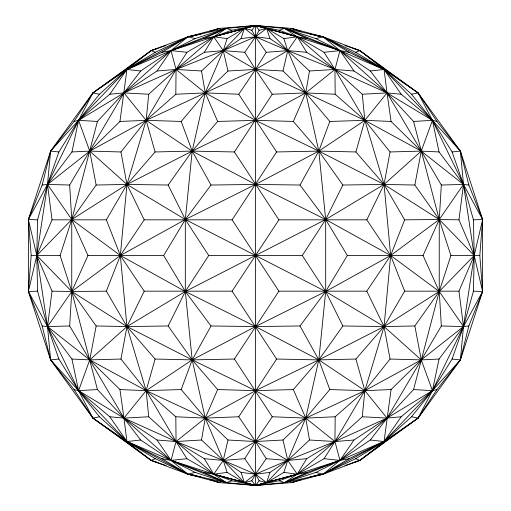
<?xml version="1.0" encoding="UTF-8"?>
<svg xmlns="http://www.w3.org/2000/svg" width="511" height="511" viewBox="0 0 511 511"><rect width="100%" height="100%" fill="white"/><g stroke="black" fill="none" stroke-linecap="round" stroke-linejoin="round"><path stroke-width="0.77" d="M144.204 219.826L232.103 219.826L276.604 151.959L318.813 151.103L355.905 151.959L384.048 184.439L404.648 219.826L390.66 255.5L366.796 291.174L278.897 291.174L234.396 359.041L192.187 359.897L155.095 359.041L126.952 326.561L106.352 291.174L120.341 255.5L144.204 219.826L126.952 184.439L120.947 151.959L146.152 120.341L175.822 94.235L176.052 69.464L171.044 50.615L187.92 36.805L219.526 28.38L255.5 25.55L291.474 28.38L323.08 36.805L359.897 50.615L418.1 92.9L460.385 151.103L482.62 219.526L482.62 291.474L460.385 359.897L418.1 418.1L359.897 460.385L323.08 474.195L291.474 482.62L255.5 485.45L219.526 482.62L187.92 474.195L151.103 460.385L92.9 418.1L50.615 359.897L28.38 291.474L28.38 219.526L50.615 151.103L92.9 92.9L151.103 50.615L187.92 36.805L226.399 28.38L255.5 25.55L284.601 28.38L323.08 36.805L355.675 52.294L384.048 69.464L418.1 92.9L436.969 121.446L460.385 151.103L468.83 185.027L482.62 219.526L479.81 255.5L482.62 291.474L468.83 325.973L460.385 359.897L436.969 389.554L418.1 418.1L387.344 440.009L359.897 460.385L344.97 465.502M366.796 291.174L384.048 326.561L390.053 359.041L364.848 390.66L335.178 416.765L334.948 441.536L339.956 460.385L323.08 474.195L284.601 482.62L255.5 485.45L226.399 482.62L187.92 474.195L155.325 458.706L126.952 441.536L92.9 418.1L74.031 389.554L50.615 359.897L42.17 325.973L28.38 291.474L31.19 255.5L28.38 219.526L42.17 185.027L50.615 151.103L74.031 121.446L92.9 92.9L123.656 70.991L151.103 50.615L166.03 45.498M200.989 34.211L187.92 36.805L155.325 52.294L126.952 69.464L92.9 92.9L78.573 120.341L58.899 151.959L47.51 184.439L37.565 219.826L36.805 255.5L37.565 291.174L47.51 326.561L58.899 359.041L78.573 390.66L92.9 418.1L123.656 440.009L151.103 460.385L166.03 465.502M310.011 476.789L323.08 474.195L355.675 458.706L384.048 441.536L418.1 418.1L432.427 390.66L452.101 359.041L463.49 326.561L473.435 291.174L474.195 255.5L473.435 219.826L463.49 184.439L452.101 151.959L432.427 120.341L418.1 92.9L387.344 70.991L359.897 50.615L344.97 45.498M200.989 476.789L187.92 474.195L171.044 460.385L140.653 440.009L123.956 418.1L69.668 325.973L71.757 291.474L71.757 219.526L69.668 185.027L123.956 92.9L140.653 70.991L171.044 50.615L195.119 38.6L226.399 28.38L231.879 30.245L255.5 25.55L260.993 26.297M310.011 34.211L323.08 36.805L339.956 50.615L370.347 70.991L387.044 92.9L441.332 185.027L439.243 219.526L439.243 291.474L441.332 325.973L387.044 418.1L370.347 440.009L339.956 460.385L315.881 472.4L284.601 482.62L279.121 480.755L255.5 485.45L250.007 484.703M157.873 48.417L151.103 50.615L126.952 69.464L78.573 120.341L50.615 151.103L47.51 184.439L36.805 255.5L28.38 291.474L47.51 326.561L78.573 390.66L99.473 416.765L126.952 441.536L151.103 460.385L157.873 462.583M353.127 462.583L359.897 460.385L384.048 441.536L432.427 390.66L460.385 359.897L463.49 326.561L474.195 255.5L482.62 219.526L463.49 184.439L432.427 120.341L411.527 94.235L384.048 69.464L359.897 50.615L353.127 48.417M123.656 70.991L171.044 50.615L226.399 28.38L213.732 36.805L176.052 69.464L148.72 94.235L146.152 120.341L126.952 184.439L120.341 255.5L126.952 326.561L146.152 390.66L148.72 416.765L176.052 441.536L213.732 474.195L226.399 482.62L231.879 480.755L255.5 485.45L260.993 484.703M387.344 440.009L339.956 460.385L284.601 482.62L297.268 474.195L334.948 441.536L362.28 416.765L364.848 390.66L384.048 326.561L390.66 255.5L384.048 184.439L364.848 120.341L362.28 94.235L334.948 69.464L297.268 36.805L284.601 28.38L279.121 30.245L255.5 25.55L250.007 26.297M196.371 35.233L187.92 36.805L126.952 69.464L99.473 94.235L78.573 120.341L47.51 184.439L28.38 219.526L36.805 255.5L52.026 291.174L47.51 326.561L50.615 359.897L78.573 390.66L126.952 441.536L187.92 474.195L196.371 475.767M314.629 475.767L323.08 474.195L384.048 441.536L411.527 416.765L432.427 390.66L463.49 326.561L482.62 291.474L474.195 255.5L458.974 219.826L463.49 184.439L460.385 151.103L432.427 120.341L384.048 69.464L323.08 36.805L314.629 35.233M42.17 185.027L47.51 184.439L89.744 151.103L119.951 121.446L126.952 69.464L161.974 52.294L187.92 36.805L194.206 35.757M468.83 325.973L463.49 326.561L421.256 359.897L391.049 389.554L384.048 441.536L349.026 458.706L323.08 474.195L316.794 475.243M261 484.652L255.5 485.45L244.386 482.62L223.243 460.385L201.519 440.009L205.256 418.1L217.648 389.554L192.187 359.897L168.151 325.973L126.952 326.561L96.151 325.973L71.757 291.474L36.805 255.5L52.026 219.826L47.51 184.439L71.942 151.959L78.573 120.341L109.827 94.235L126.952 69.464L140.653 70.991M250 26.348L255.5 25.55L266.614 28.38L287.757 50.615L309.481 70.991L305.744 92.9L293.352 121.446L318.813 151.103L342.849 185.027L384.048 184.439L414.849 185.027L439.243 219.526L474.195 255.5L458.974 291.174L463.49 326.561L439.058 359.041L432.427 390.66L401.173 416.765L384.048 441.536L370.347 440.009M231.879 480.755L213.732 474.195L186.943 458.706L176.052 441.536L146.152 390.66L120.947 359.041L126.952 326.561L144.204 291.174L120.341 255.5L106.352 219.826L126.952 184.439L155.095 151.959L192.187 151.103L234.396 151.959L278.897 219.826L366.796 219.826L390.66 255.5L404.648 291.174L384.048 326.561L355.905 359.041L318.813 359.897L276.604 359.041L232.103 291.174L144.204 291.174M279.121 30.245L297.268 36.805L324.057 52.294L334.948 69.464L364.848 120.341L390.053 151.959L384.048 184.439L366.796 219.826M96.151 325.973L89.744 359.897L78.573 390.66L109.827 416.765L126.952 441.536L161.974 458.706L187.92 474.195L194.206 475.243M414.849 185.027L421.256 151.103L432.427 120.341L401.173 94.235L384.048 69.464L349.026 52.294L323.08 36.805L316.794 35.757M468.83 185.027L463.49 184.439L421.256 151.103L391.049 121.446L364.848 120.341L329.799 121.446L305.744 92.9L283.005 70.991L287.757 50.615L297.268 36.805L307.277 38.6L339.956 50.615L387.344 70.991M42.17 325.973L47.51 326.561L89.744 359.897L119.951 389.554L146.152 390.66L181.201 389.554L205.256 418.1L227.995 440.009L223.243 460.385L213.732 474.195L203.723 472.4L171.044 460.385L123.656 440.009M226.399 28.38L203.723 38.6L171.044 50.615L123.956 92.9L97.422 121.446L71.757 219.526L60.106 255.5L71.757 291.474L97.422 389.554L123.956 418.1L171.044 460.385L195.119 472.4L226.399 482.62L203.723 472.4M284.601 482.62L307.277 472.4L339.956 460.385L387.044 418.1L413.578 389.554L439.243 291.474L450.894 255.5L439.243 219.526L413.578 121.446L387.044 92.9L339.956 50.615L315.881 38.6L284.601 28.38L307.277 38.6M155.095 359.041L146.152 390.66L123.956 418.1L126.952 441.536L140.653 440.009M355.905 151.959L364.848 120.341L387.044 92.9L384.048 69.464L370.347 70.991M261 26.348L255.5 25.55L244.386 28.38L227.12 38.6L223.243 50.615L205.256 92.9L192.187 151.103L185.314 219.526L185.314 291.474L192.187 359.897L205.256 418.1L223.243 460.385L227.12 472.4L244.386 482.62L251.795 480.755L255.5 474.195L266.25 458.706L287.757 460.385L306.657 458.706L334.948 441.536L387.044 418.1L432.427 390.66L436.969 389.554M250 484.652L255.5 485.45L266.614 482.62L283.88 472.4L287.757 460.385L305.744 418.1L318.813 359.897L325.686 291.474L325.686 219.526L318.813 151.103L305.744 92.9L287.757 50.615L283.88 38.6L266.614 28.38L259.205 30.245L255.5 36.805L244.75 52.294L223.243 50.615L204.343 52.294L176.052 69.464L123.956 92.9L78.573 120.341L74.031 121.446M109.827 94.235L123.956 92.9L157.018 70.991L176.052 69.464L201.519 70.991L223.243 50.615L241.039 38.6L244.386 28.38L251.795 30.245L255.5 36.805L266.25 52.294L287.757 50.615L306.657 52.294L334.948 69.464L387.044 92.9L432.427 120.341L436.969 121.446M401.173 416.765L387.044 418.1L353.982 440.009L334.948 441.536L309.481 440.009L287.757 460.385L269.961 472.4L266.614 482.62L259.205 480.755L255.5 474.195L244.75 458.706L223.243 460.385L204.343 458.706L176.052 441.536L123.956 418.1L78.573 390.66L74.031 389.554M181.201 389.554L192.187 359.897L210.998 325.973L255.5 326.561L300.002 325.973L325.686 291.474L347.346 255.5L423.051 255.5L439.243 219.526L463.49 184.439L439.058 151.959L432.427 120.341L413.578 121.446M329.799 121.446L318.813 151.103L300.002 185.027L255.5 184.439L210.998 185.027L185.314 219.526L163.654 255.5L87.949 255.5L71.757 291.474L47.51 326.561L71.942 359.041L78.573 390.66L97.422 389.554M168.151 325.973L185.314 291.474L208.712 255.5L302.288 255.5L325.686 219.526L342.849 185.027M204.343 52.294L213.732 36.805L231.879 30.245M306.657 458.706L297.268 474.195L279.121 480.755M266.25 52.294L255.5 69.464L238.752 94.235L205.256 92.9L175.822 94.235M244.75 458.706L255.5 441.536L272.248 416.765L305.744 418.1L335.178 416.765M401.173 94.235L387.044 92.9L353.982 70.991L334.948 69.464L287.757 50.615L255.5 36.805L244.386 28.38L213.732 36.805L186.943 52.294L176.052 69.464L146.152 120.341L89.744 151.103L71.942 151.959M109.827 416.765L123.956 418.1L157.018 440.009L176.052 441.536L223.243 460.385L255.5 474.195L266.614 482.62L297.268 474.195L324.057 458.706L334.948 441.536L364.848 390.66L421.256 359.897L439.058 359.041M439.058 151.959L421.256 151.103L364.848 120.341L335.178 94.235L305.744 92.9L272.248 94.235L234.396 151.959M71.942 359.041L89.744 359.897L146.152 390.66L175.822 416.765L205.256 418.1L238.752 416.765L276.604 359.041M232.103 291.174L278.897 219.826M157.018 70.991L171.044 50.615L213.732 36.805L255.5 25.55L260.214 26.336M353.982 440.009L339.956 460.385L297.268 474.195L255.5 485.45L250.786 484.664M97.422 121.446L78.573 120.341L89.744 151.103L96.151 185.027L71.757 219.526L36.805 255.5L47.51 326.561L69.668 325.973M413.578 389.554L432.427 390.66L421.256 359.897L414.849 325.973L439.243 291.474L474.195 255.5L463.49 184.439L441.332 185.027M96.151 185.027L126.952 184.439L168.151 185.027L192.187 151.103L217.648 121.446L255.5 120.341L293.352 121.446M414.849 325.973L384.048 326.561L342.849 325.973L318.813 359.897L293.352 389.554L255.5 390.66L217.648 389.554M290.504 29.625L291.474 28.38L301.324 31.401M209.676 479.599L219.526 482.62L220.496 481.375M251.795 30.245L255.5 25.55L297.268 36.805L339.956 50.615L349.026 52.294M161.974 458.706L171.044 460.385L213.732 474.195L255.5 485.45L259.205 480.755M119.951 121.446L146.152 120.341L181.201 121.446L205.256 92.9L227.995 70.991L255.5 69.464L283.005 70.991M391.049 389.554L364.848 390.66L329.799 389.554L305.744 418.1L283.005 440.009L255.5 441.536L227.995 440.009M187.052 37.699L187.92 36.805L195.119 38.6M323.948 473.301L323.08 474.195L315.881 472.4M355.675 52.294L359.897 50.615M151.103 460.385L155.325 458.706M215.016 29.849L219.526 28.38L220.496 29.625M290.504 481.375L291.474 482.62L295.984 481.151M209.676 31.401L219.526 28.38M291.474 482.62L301.324 479.599M237.87 30.245L244.386 28.38L223.243 50.615L176.052 69.464L205.256 92.9L255.5 120.341L318.813 151.103L384.048 184.439L439.243 219.526L458.974 219.826M273.13 480.755L266.614 482.62L287.757 460.385L334.948 441.536L305.744 418.1L255.5 390.66L192.187 359.897L126.952 326.561L71.757 291.474L52.026 291.174M306.657 52.294L297.268 36.805L255.5 25.55L213.732 36.805L203.723 38.6M204.343 458.706L213.732 474.195L255.5 485.45L297.268 474.195L307.277 472.4M315.881 38.6L323.08 36.805L323.948 37.699M195.119 472.4L187.92 474.195L187.052 473.301M411.527 94.235L418.1 92.9M92.9 418.1L99.473 416.765M161.974 52.294L171.044 50.615L186.943 52.294M349.026 458.706L339.956 460.385L324.057 458.706M250.786 26.336L255.5 25.55L259.205 30.245M251.795 480.755L255.5 485.45L260.214 484.664M246.851 26.808L248.423 26.578M262.577 484.422L264.149 484.192M246.085 26.828L248.442 26.508M262.558 484.492L264.915 484.173M283.88 38.6L297.268 36.805L266.614 28.38L255.5 36.805L223.243 50.615L213.732 36.805L227.12 38.6M227.12 472.4L213.732 474.195L244.386 482.62L255.5 474.195L287.757 460.385L297.268 474.195L283.88 472.4M241.039 38.6L255.5 36.805L269.961 38.6L287.757 50.615L255.5 69.464L146.152 120.341L123.956 92.9L148.72 94.235M269.961 472.4L255.5 474.195L241.039 472.4L223.243 460.385L255.5 441.536L364.848 390.66L387.044 418.1L362.28 416.765M324.057 52.294L339.956 50.615L353.982 70.991M186.943 458.706L171.044 460.385L157.018 440.009M452.101 151.959L460.385 151.103M50.615 359.897L58.899 359.041M309.481 70.991L334.948 69.464L339.956 50.615L284.601 28.38M201.519 440.009L176.052 441.536L171.044 460.385L226.399 482.62M362.28 94.235L387.044 92.9L391.049 121.446M148.72 416.765L123.956 418.1L119.951 389.554M473.435 219.826L482.62 219.526M28.38 291.474L37.565 291.174M390.053 151.959L421.256 151.103L384.048 184.439L325.686 219.526L185.314 291.474L126.952 326.561L89.744 359.897L120.947 359.041M52.026 219.826L106.352 219.826M458.974 291.174L404.648 291.174M404.648 219.826L439.243 219.526L390.66 255.5L325.686 291.474L255.5 326.561L192.187 359.897L146.152 390.66L255.5 441.536L287.757 460.385L283.005 440.009M106.352 291.174L71.757 291.474L120.341 255.5L185.314 219.526L255.5 184.439L318.813 151.103L364.848 120.341L255.5 69.464L223.243 50.615L227.995 70.991M31.19 255.5L60.106 255.5M450.894 255.5L479.81 255.5M69.668 185.027L47.51 184.439L71.757 219.526L87.949 255.5M441.332 325.973L463.49 326.561L439.243 291.474L423.051 255.5M120.947 151.959L89.744 151.103L126.952 184.439L185.314 219.526L325.686 291.474L384.048 326.561L421.256 359.897L390.053 359.041M28.38 219.526L37.565 219.826M473.435 291.174L482.62 291.474M50.615 151.103L58.899 151.959M452.101 359.041L460.385 359.897M262.558 26.508L264.915 26.828M246.085 484.173L248.442 484.492M262.577 26.578L264.149 26.808M246.851 484.192L248.423 484.422M92.9 92.9L99.473 94.235M411.527 416.765L418.1 418.1M273.13 30.245L266.614 28.38L269.961 38.6M237.87 480.755L244.386 482.62L241.039 472.4M291.474 28.38L295.984 29.849M215.016 481.151L219.526 482.62M151.103 50.615L155.325 52.294M355.675 458.706L359.897 460.385M300.002 185.027L325.686 219.526L347.346 255.5M210.998 325.973L185.314 291.474L163.654 255.5M272.248 94.235L255.5 69.464L244.75 52.294M238.752 416.765L255.5 441.536L266.25 458.706M276.604 151.959L238.752 94.235M234.396 359.041L272.248 416.765M232.103 219.826L278.897 291.174M302.288 255.5L325.686 291.474L342.849 325.973M208.712 255.5L185.314 219.526L168.151 185.027M300.002 325.973L318.813 359.897L329.799 389.554M210.998 185.027L192.187 151.103L181.201 121.446M217.648 121.446L205.256 92.9L201.519 70.991M293.352 389.554L305.744 418.1L309.481 440.009M355.905 359.041L364.848 390.66L318.813 359.897L255.5 326.561L185.314 291.474L120.341 255.5L71.757 219.526L126.952 184.439L192.187 151.103L255.5 120.341L305.744 92.9L334.948 69.464L335.178 94.235M155.095 151.959L146.152 120.341L192.187 151.103L255.5 184.439L325.686 219.526L390.66 255.5L439.243 291.474L384.048 326.561L318.813 359.897L255.5 390.66L205.256 418.1L176.052 441.536L175.822 416.765M255.5 25.55L255.5 485.45"/></g></svg>
